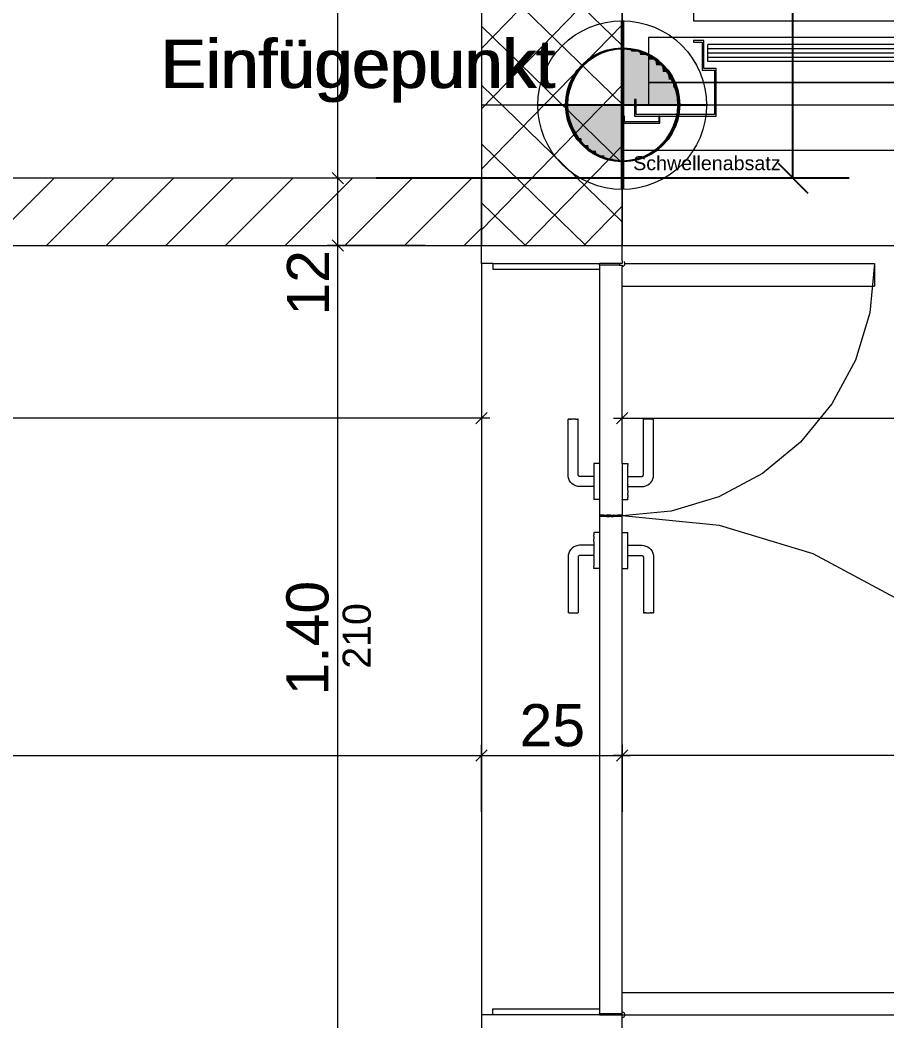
# Model space of a CAD drawing. Extents: x 0 to 1189, y 0 to 841.
# Drawn here: x 310.94 to 341.75, y 456.56 to 492.16 of the extents above; entities that cross this region are included whole.
import ezdxf
from ezdxf.lldxf.tags import DXFTag

# ---------------------------------------------------------------- set-up
doc = ezdxf.new("R2010")
doc.units = 0
doc.layers.get('0').update_dxf_attribs({"lineweight": 35})
for name, color, linetype, lineweight in [('00-Referenzpunkte_IMPORT Neu', 7, 'Continuous', 25), ('211.5 Stahlbeton Kontur', 7, 'Continuous', 25), ('211.5 Stahlbeton Schraffur', 7, 'Continuous', 25), ('211.6 Mauerwerk Kontur', 7, 'Continuous', 25), ('211.6 Mauerwerk Schraffur', 7, 'Continuous', 25), ('261.0 Aufzüge', 7, 'Continuous', 25), ('273.0 Innentüren', 7, 'Continuous', 25), ('Bemassung', 7, 'Continuous', 25)]:
    doc.layers.add(name, color=color, linetype=linetype, lineweight=lineweight)
for name, color, linetype, lineweight, true_color in [('L_Mass', 5, 'Continuous', 25, 0x0000ff), ('X_Einfuegepunkt', 1, 'Continuous', 25, 0xff0000), ('X_Einfuegepunkt-A0SO6TOF06', 1, 'Continuous', 25, 0xff0000)]:
    doc.layers.add(name, color=color, linetype=linetype, lineweight=lineweight, true_color=true_color)
doc.styles.get("Standard").update_dxf_attribs({"font": 'arial.ttf'})
tags = doc.linetypes.add('DASHED2', pattern=[9.525, 6.35, -3.175]).pattern_tags.tags
tags[6:7] = [DXFTag(74, 4), DXFTag(75, 0), DXFTag(340, '0'), DXFTag(46, 1.0), DXFTag(50, 0.0), DXFTag(44, 0.0), DXFTag(45, 0.0)]
tags[4:5] = [DXFTag(74, 4), DXFTag(75, 0), DXFTag(340, '0'), DXFTag(46, 1.0), DXFTag(50, 0.0), DXFTag(44, 0.0), DXFTag(45, 0.0)]

# ---------------------------------------------------------------- blocks, each defined once
blk = doc.blocks.new('Referenz-A0SO6TOG06', base_point=(4.401, 96.704))
at = {"layer": '00-Referenzpunkte_IMPORT Neu', "color": 0, "lineweight": 13}
for p, q in [((332.34, 494.135), (332.34, 484.135)), ((331.469, 492.006), (331.754, 492.078)), ((331.754, 492.078), (332.046, 492.121)), ((332.046, 492.121), (332.34, 492.135)), ((332.34, 492.135), (332.634, 492.121)), ((332.634, 492.121), (332.925, 492.078)), ((332.925, 492.078), (333.21, 492.006)), ((330.673, 491.63), (330.925, 491.781)), ((330.925, 491.781), (331.192, 491.907)), ((331.192, 491.907), (331.469, 492.006)), ((333.21, 492.006), (333.488, 491.907)), ((333.488, 491.907), (333.754, 491.781)), ((333.754, 491.781), (334.006, 491.63)), ((330.218, 491.257), (330.436, 491.454)), ((330.436, 491.454), (330.673, 491.63)), ((334.006, 491.63), (334.243, 491.454)), ((334.243, 491.454), (334.461, 491.257)), ((329.845, 490.802), (330.021, 491.038)), ((330.021, 491.038), (330.218, 491.257)), ((331.397, 490.899), (331.574, 490.983)), ((331.574, 490.983), (331.759, 491.049)), ((331.759, 491.049), (331.949, 491.097)), ((331.949, 491.097), (332.144, 491.126)), ((332.144, 491.126), (332.34, 491.135)), ((332.857, 491.067), (332.34, 491.135)), ((332.34, 491.135), (332.34, 489.135)), ((332.34, 491.135), (332.536, 491.126)), ((332.536, 491.126), (332.73, 491.097)), ((332.73, 491.097), (332.92, 491.049)), ((333.34, 490.867), (332.857, 491.067)), ((332.92, 491.049), (333.105, 490.983)), ((333.105, 490.983), (333.282, 490.899)), ((334.461, 491.257), (334.659, 491.038)), ((334.659, 491.038), (334.834, 490.802)), ((329.694, 490.549), (329.845, 490.802)), ((330.925, 490.549), (331.071, 490.681)), ((331.071, 490.681), (331.228, 490.798)), ((331.228, 490.798), (331.397, 490.899)), ((333.282, 490.899), (333.451, 490.798)), ((333.754, 490.549), (333.34, 490.867)), ((333.451, 490.798), (333.608, 490.681)), ((333.608, 490.681), (333.754, 490.549)), ((334.834, 490.802), (334.985, 490.549)), ((329.469, 490.006), (329.568, 490.283)), ((329.568, 490.283), (329.694, 490.549)), ((330.677, 490.246), (330.794, 490.404)), ((330.794, 490.404), (330.925, 490.549)), ((334.072, 490.135), (333.754, 490.549)), ((333.754, 490.549), (333.886, 490.404)), ((333.886, 490.404), (334.003, 490.246)), ((334.985, 490.549), (335.111, 490.283)), ((335.111, 490.283), (335.21, 490.006)), ((329.397, 489.721), (329.469, 490.006)), ((330.426, 489.716), (330.492, 489.901)), ((330.492, 489.901), (330.576, 490.078)), ((330.576, 490.078), (330.677, 490.246)), ((334.003, 490.246), (334.103, 490.078)), ((334.271, 489.653), (334.072, 490.135)), ((334.103, 490.078), (334.187, 489.901)), ((334.187, 489.901), (334.254, 489.716)), ((335.21, 490.006), (335.282, 489.721)), ((329.354, 489.429), (329.397, 489.721)), ((330.378, 489.525), (330.426, 489.716)), ((334.254, 489.716), (334.301, 489.525)), ((334.34, 489.135), (334.271, 489.653)), ((335.282, 489.721), (335.325, 489.429)), ((329.34, 489.135), (329.354, 489.429)), ((330.34, 489.135), (330.349, 489.331)), ((330.349, 489.331), (330.378, 489.525)), ((334.301, 489.525), (334.33, 489.331)), ((334.33, 489.331), (334.34, 489.135)), ((335.325, 489.429), (335.34, 489.135)), ((337.34, 489.135), (327.34, 489.135)), ((329.354, 488.841), (329.34, 489.135)), ((329.397, 488.55), (329.354, 488.841)), ((330.34, 489.135), (330.408, 488.618)), ((332.34, 489.135), (330.34, 489.135)), ((330.349, 488.939), (330.34, 489.135)), ((330.378, 488.745), (330.349, 488.939)), ((332.34, 487.135), (332.34, 489.135)), ((332.34, 489.135), (334.34, 489.135)), ((334.33, 488.939), (334.301, 488.745)), ((334.34, 489.135), (334.33, 488.939)), ((335.325, 488.841), (335.282, 488.55)), ((335.34, 489.135), (335.325, 488.841)), ((329.469, 488.264), (329.397, 488.55)), ((330.426, 488.555), (330.378, 488.745)), ((330.408, 488.618), (330.608, 488.135)), ((330.492, 488.37), (330.426, 488.555)), ((334.254, 488.555), (334.187, 488.37)), ((334.301, 488.745), (334.254, 488.555)), ((335.282, 488.55), (335.21, 488.264)), ((329.568, 487.987), (329.469, 488.264)), ((330.576, 488.192), (330.492, 488.37)), ((330.677, 488.024), (330.576, 488.192)), ((330.608, 488.135), (330.925, 487.721)), ((334.103, 488.192), (334.003, 488.024)), ((334.187, 488.37), (334.103, 488.192)), ((335.21, 488.264), (335.111, 487.987)), ((329.694, 487.721), (329.568, 487.987)), ((330.794, 487.866), (330.677, 488.024)), ((330.925, 487.721), (330.794, 487.866)), ((333.886, 487.866), (333.754, 487.721)), ((334.003, 488.024), (333.886, 487.866)), ((335.111, 487.987), (334.985, 487.721)), ((329.845, 487.469), (329.694, 487.721)), ((330.021, 487.232), (329.845, 487.469)), ((330.925, 487.721), (331.34, 487.403)), ((331.071, 487.589), (330.925, 487.721)), ((331.228, 487.472), (331.071, 487.589)), ((331.397, 487.371), (331.228, 487.472)), ((331.34, 487.403), (331.822, 487.203)), ((333.451, 487.472), (333.282, 487.371)), ((333.608, 487.589), (333.451, 487.472)), ((333.754, 487.721), (333.608, 487.589)), ((334.834, 487.469), (334.659, 487.232)), ((334.985, 487.721), (334.834, 487.469)), ((330.218, 487.014), (330.021, 487.232)), ((331.574, 487.288), (331.397, 487.371)), ((331.759, 487.221), (331.574, 487.288)), ((331.949, 487.174), (331.759, 487.221)), ((331.822, 487.203), (332.34, 487.135)), ((332.144, 487.145), (331.949, 487.174)), ((332.34, 487.135), (332.144, 487.145)), ((332.536, 487.145), (332.34, 487.135)), ((332.73, 487.174), (332.536, 487.145)), ((332.92, 487.221), (332.73, 487.174)), ((333.105, 487.288), (332.92, 487.221)), ((333.282, 487.371), (333.105, 487.288)), ((334.659, 487.232), (334.461, 487.014)), ((330.436, 486.816), (330.218, 487.014)), ((330.673, 486.641), (330.436, 486.816)), ((334.243, 486.816), (334.006, 486.641)), ((334.461, 487.014), (334.243, 486.816)), ((330.925, 486.489), (330.673, 486.641)), ((331.192, 486.364), (330.925, 486.489)), ((331.469, 486.264), (331.192, 486.364)), ((333.488, 486.364), (333.21, 486.264)), ((333.754, 486.489), (333.488, 486.364)), ((334.006, 486.641), (333.754, 486.489)), ((331.754, 486.193), (331.469, 486.264)), ((332.046, 486.15), (331.754, 486.193)), ((332.34, 486.135), (332.046, 486.15)), ((332.634, 486.15), (332.34, 486.135)), ((332.925, 486.193), (332.634, 486.15)), ((333.21, 486.264), (332.925, 486.193))]:
    blk.add_line(p, q, dxfattribs=at)
for points in [[(332.34, 489.135), (332.652, 489.135), (332.34, 491.135)], [(332.652, 491.111), (332.343, 491.111), (332.34, 491.135)], [(332.652, 489.135), (332.652, 491.111), (332.343, 491.111)], [(332.652, 489.135), (332.958, 489.135), (332.652, 491.111)], [(332.958, 491.037), (332.664, 491.037), (332.652, 491.111)], [(332.958, 489.135), (332.958, 491.037), (332.664, 491.037)], [(332.958, 489.135), (333.248, 489.135), (332.958, 491.037)], [(333.248, 490.917), (332.976, 490.917), (332.958, 491.037)], [(333.248, 489.135), (333.248, 490.917), (332.976, 490.917)], [(333.248, 489.135), (333.515, 489.135), (333.248, 490.917)], [(333.515, 490.753), (333.272, 490.753), (333.248, 490.917)], [(333.515, 489.135), (333.515, 490.753), (333.272, 490.753)], [(333.515, 489.135), (333.754, 489.135), (333.515, 490.753)], [(333.754, 490.549), (333.545, 490.549), (333.515, 490.753)], [(333.754, 489.135), (333.754, 490.549), (333.545, 490.549)], [(333.754, 489.135), (333.958, 489.135), (333.754, 490.549)], [(333.958, 490.311), (333.788, 490.311), (333.754, 490.549)], [(333.958, 489.135), (333.958, 490.311), (333.788, 490.311)], [(333.958, 489.135), (334.122, 489.135), (333.958, 490.311)], [(334.122, 490.043), (333.995, 490.043), (333.958, 490.311)], [(334.122, 489.135), (334.122, 490.043), (333.995, 490.043)], [(334.122, 489.135), (334.242, 489.135), (334.122, 490.043)], [(334.242, 489.753), (334.16, 489.753), (334.122, 490.043)], [(334.242, 489.135), (334.242, 489.753), (334.16, 489.753)], [(334.242, 489.135), (334.315, 489.135), (334.242, 489.753)], [(334.315, 489.448), (334.278, 489.448), (334.242, 489.753)], [(334.315, 489.135), (334.315, 489.448), (334.278, 489.448)], [(334.315, 489.135), (334.34, 489.135), (334.315, 489.448)], [(330.364, 488.822), (330.364, 489.135), (330.34, 489.135)], [(330.401, 488.822), (330.364, 488.822), (330.364, 489.135)], [(330.438, 488.517), (330.438, 489.135), (330.364, 489.135)], [(330.519, 488.517), (330.438, 488.517), (330.438, 489.135)], [(330.558, 488.227), (330.558, 489.135), (330.438, 489.135)], [(330.684, 488.227), (330.558, 488.227), (330.558, 489.135)], [(330.722, 487.96), (330.722, 489.135), (330.558, 489.135)], [(330.891, 487.96), (330.722, 487.96), (330.722, 489.135)], [(330.925, 487.721), (330.925, 489.135), (330.722, 489.135)], [(331.134, 487.721), (330.925, 487.721), (330.925, 489.135)], [(331.164, 487.517), (331.164, 489.135), (330.925, 489.135)], [(331.407, 487.517), (331.164, 487.517), (331.164, 489.135)], [(331.432, 487.353), (331.432, 489.135), (331.164, 489.135)], [(331.703, 487.353), (331.432, 487.353), (331.432, 489.135)], [(331.722, 487.233), (331.722, 489.135), (331.432, 489.135)], [(332.015, 487.233), (331.722, 487.233), (331.722, 489.135)], [(332.027, 487.16), (332.027, 489.135), (331.722, 489.135)], [(332.336, 487.16), (332.027, 487.16), (332.027, 489.135)], [(332.34, 487.135), (332.34, 489.135), (332.027, 489.135)], [(330.438, 488.517), (330.401, 488.822), (330.364, 488.822)], [(330.558, 488.227), (330.519, 488.517), (330.438, 488.517)], [(330.722, 487.96), (330.684, 488.227), (330.558, 488.227)], [(330.925, 487.721), (330.891, 487.96), (330.722, 487.96)], [(331.164, 487.517), (331.134, 487.721), (330.925, 487.721)], [(331.432, 487.353), (331.407, 487.517), (331.164, 487.517)], [(331.722, 487.233), (331.703, 487.353), (331.432, 487.353)], [(332.027, 487.16), (332.015, 487.233), (331.722, 487.233)], [(332.34, 487.135), (332.336, 487.16), (332.027, 487.16)]]:
    blk.add_solid(points, dxfattribs=at)
at = {"layer": '211.5 Stahlbeton Kontur', "color": 0, "lineweight": 18}
for p, q in [((332.339, 484.136), (332.339, 534.136)), ((327.339, 529.136), (327.337, 484.137)), ((327.337, 484.137), (332.339, 484.136))]:
    blk.add_line(p, q, dxfattribs=at)
at = {"layer": '211.5 Stahlbeton Schraffur', "color": 0, "lineweight": 13}
for p, q in [((327.337, 491.152), (332.339, 496.292)), ((332.339, 491.256), (327.338, 496.122)), ((327.337, 489.001), (332.339, 494.141)), ((332.339, 489.163), (327.338, 494.029)), ((327.337, 486.85), (332.339, 491.99)), ((332.339, 487.07), (327.337, 491.937)), ((332.339, 484.978), (327.337, 489.844)), ((327.337, 484.699), (332.339, 489.839)), ((331.052, 484.136), (327.337, 487.751)), ((328.883, 484.136), (332.339, 487.688)), ((328.901, 484.136), (327.337, 485.658)), ((330.976, 484.136), (332.339, 485.537))]:
    blk.add_line(p, q, dxfattribs=at)
at = {"layer": '211.6 Mauerwerk Kontur', "color": 0, "lineweight": 18}
for p, q in [((327.337, 486.537), (259.137, 486.539)), ((327.337, 484.137), (327.337, 486.537)), ((256.737, 484.139), (327.337, 484.137))]:
    blk.add_line(p, q, dxfattribs=at)
at = {"layer": '211.6 Mauerwerk Schraffur', "color": 0, "lineweight": 13}
for p, q in [((309.75, 484.137), (312.15, 486.537)), ((311.871, 484.137), (314.271, 486.537)), ((313.992, 484.137), (316.392, 486.537)), ((316.114, 484.137), (318.514, 486.537)), ((318.235, 484.137), (320.635, 486.537)), ((320.356, 484.137), (322.756, 486.537)), ((322.477, 484.137), (324.877, 486.537)), ((324.599, 484.137), (326.999, 486.537)), ((326.72, 484.137), (327.337, 484.754))]:
    blk.add_line(p, q, dxfattribs=at)
at = {"layer": '261.0 Aufzüge', "color": 0, "lineweight": 13}
for p, q in [((332.34, 490.125), (332.34, 529.125)), ((332.34, 506.625), (332.34, 490.125)), ((334.88, 493.935), (334.88, 492.135)), ((334.88, 492.135), (363.18, 492.135)), ((362.679, 491.535), (333.279, 491.535)), ((333.279, 491.535), (333.279, 489.935)), ((335.239, 491.435), (334.879, 491.435)), ((334.88, 491.435), (334.88, 491.375)), ((334.88, 491.375), (335.18, 491.375)), ((335.18, 491.375), (335.18, 490.375)), ((335.239, 490.435), (335.239, 491.435)), ((335.38, 491.295), (335.38, 490.695)), ((335.38, 491.145), (345.13, 491.145)), ((335.38, 490.995), (345.13, 490.995)), ((345.129, 491.295), (335.381, 491.295)), ((335.38, 490.845), (345.13, 490.845)), ((335.38, 490.695), (345.128, 490.695)), ((335.18, 490.375), (335.62, 490.375)), ((335.679, 490.435), (335.239, 490.435)), ((335.62, 490.375), (335.62, 488.795)), ((335.679, 488.735), (335.679, 490.435)), ((333.279, 489.935), (335.619, 489.935)), ((333.279, 489.935), (333.279, 489.135)), ((335.62, 489.935), (333.28, 489.935)), ((335.679, 489.935), (362.679, 489.935)), ((353.68, 489.935), (335.68, 489.935)), ((332.84, 489.335), (332.78, 489.335)), ((332.78, 489.335), (332.78, 488.735)), ((332.84, 488.795), (332.84, 489.335)), ((332.33, 489.135), (332.331, 489.135)), ((332.34, 489.135), (332.78, 489.135)), ((332.38, 489.135), (332.34, 489.135)), ((332.34, 489.125), (332.341, 489.125)), ((332.38, 489.135), (332.38, 488.735)), ((332.78, 489.135), (332.38, 489.135)), ((332.84, 489.135), (333.28, 489.135)), ((335.62, 489.135), (332.84, 489.135)), ((353.68, 489.135), (335.68, 489.135)), ((332.42, 488.735), (332.38, 488.735)), ((332.38, 488.735), (332.38, 488.495)), ((332.38, 488.495), (333.68, 488.495)), ((332.42, 488.535), (332.42, 488.735)), ((333.64, 488.535), (332.42, 488.535)), ((332.78, 488.735), (335.68, 488.735)), ((335.62, 488.795), (332.84, 488.795)), ((333.679, 488.735), (333.639, 488.735)), ((333.64, 488.735), (333.64, 488.535)), ((333.679, 488.495), (333.679, 488.735)), ((335.679, 488.725), (335.68, 488.725)), ((332.34, 487.536), (356.94, 487.534))]:
    blk.add_line(p, q, dxfattribs=at)
at = {"layer": '261.0 Aufzüge', "color": 0, "linetype": 'DASHED2', "lineweight": 13, "ltscale": 0.13}
blk.add_line((332.34, 484.136), (356.94, 484.134), dxfattribs=at)
at = {"layer": '273.0 Innentüren', "color": 0, "lineweight": 13}
for p, q in [((327.338, 483.497), (327.337, 484.137)), ((332.338, 483.596), (332.338, 484.136)), ((327.738, 483.497), (327.338, 483.497)), ((327.738, 483.497), (327.738, 483.297)), ((327.738, 483.497), (331.538, 483.496)), ((331.538, 483.446), (331.538, 483.496)), ((332.238, 483.496), (331.538, 483.496)), ((332.338, 483.496), (332.238, 483.496)), ((332.238, 483.496), (332.241, 483.471)), ((332.338, 483.596), (332.338, 483.496)), ((332.424, 483.546), (332.409, 483.567)), ((332.434, 483.522), (332.424, 483.546)), ((332.438, 483.496), (332.434, 483.522)), ((332.434, 483.471), (332.438, 483.496)), ((332.438, 483.496), (341.313, 483.496)), ((341.313, 483.496), (341.14, 481.745)), ((341.313, 483.496), (341.313, 482.696)), ((327.738, 483.297), (331.538, 483.296)), ((331.538, 483.446), (331.538, 483.296)), ((332.251, 483.446), (331.538, 483.446)), ((331.538, 483.296), (331.538, 476.386)), ((332.241, 483.471), (332.251, 483.446)), ((332.251, 483.446), (332.338, 483.446)), ((332.338, 483.446), (332.338, 483.396)), ((332.338, 483.396), (332.364, 483.4)), ((332.338, 482.696), (332.338, 483.396)), ((332.364, 483.4), (332.388, 483.41)), ((332.388, 483.41), (332.409, 483.426)), ((332.409, 483.426), (332.424, 483.446)), ((332.424, 483.446), (332.434, 483.471)), ((332.338, 476.386), (332.338, 482.696)), ((332.338, 482.696), (341.313, 482.696)), ((341.14, 481.745), (340.63, 480.062)), ((340.63, 480.062), (339.8, 478.51)), ((339.8, 478.51), (338.684, 477.15)), ((330.418, 475.979), (330.418, 477.966)), ((330.46, 477.966), (330.418, 477.966)), ((330.46, 477.966), (330.482, 477.966)), ((330.508, 477.966), (330.482, 477.966)), ((330.508, 477.966), (330.536, 477.966)), ((330.566, 477.966), (330.536, 477.966)), ((330.598, 477.966), (330.566, 477.966)), ((330.629, 477.966), (330.598, 477.966)), ((330.659, 477.966), (330.629, 477.966)), ((330.688, 477.966), (330.659, 477.966)), ((330.688, 477.966), (330.736, 477.966)), ((330.754, 477.966), (330.736, 477.966)), ((330.767, 477.966), (330.754, 477.966)), ((330.778, 477.966), (330.767, 477.966)), ((330.778, 475.994), (330.778, 477.966)), ((333.098, 475.994), (333.098, 477.966)), ((333.098, 477.966), (333.108, 477.966)), ((333.122, 477.966), (333.108, 477.966)), ((333.14, 477.966), (333.122, 477.966)), ((333.188, 477.966), (333.14, 477.966)), ((333.216, 477.966), (333.188, 477.966)), ((333.246, 477.966), (333.216, 477.966)), ((333.278, 477.966), (333.246, 477.966)), ((333.309, 477.966), (333.278, 477.966)), ((333.339, 477.966), (333.309, 477.966)), ((333.368, 477.966), (333.339, 477.966)), ((333.393, 477.966), (333.368, 477.966)), ((333.416, 477.966), (333.393, 477.966)), ((333.416, 477.966), (333.458, 477.966)), ((333.458, 475.979), (333.458, 477.966)), ((338.684, 477.15), (337.324, 476.034)), ((331.538, 476.386), (331.338, 476.386)), ((331.338, 476.386), (331.338, 476.377)), ((331.338, 476.377), (331.338, 476.348)), ((331.538, 476.386), (331.538, 476.377)), ((331.538, 476.377), (331.538, 476.348)), ((332.338, 476.386), (332.538, 476.386)), ((332.338, 476.386), (332.338, 476.377)), ((332.338, 476.377), (332.338, 476.348)), ((332.538, 476.386), (332.538, 476.377)), ((332.538, 476.348), (332.538, 476.377)), ((331.338, 476.348), (331.338, 476.301)), ((331.338, 476.301), (331.338, 476.237)), ((331.338, 476.237), (331.338, 476.158)), ((331.338, 476.158), (331.338, 476.066)), ((331.338, 476.066), (331.338, 475.965)), ((331.538, 476.348), (331.538, 476.301)), ((331.538, 476.301), (331.538, 476.237)), ((331.538, 476.237), (331.538, 476.158)), ((331.538, 476.158), (331.538, 476.066)), ((331.538, 476.066), (331.538, 475.965)), ((332.338, 476.348), (332.338, 476.301)), ((332.338, 476.301), (332.338, 476.237)), ((332.338, 476.237), (332.338, 476.158)), ((332.338, 476.158), (332.338, 476.066)), ((332.338, 476.066), (332.338, 475.965)), ((332.538, 476.348), (332.538, 476.301)), ((332.538, 476.237), (332.538, 476.301)), ((332.538, 476.158), (332.538, 476.237)), ((332.538, 476.066), (332.538, 476.158)), ((332.538, 475.965), (332.538, 476.066)), ((337.324, 476.034), (335.772, 475.204)), ((330.423, 475.913), (330.418, 475.979)), ((330.442, 475.843), (330.423, 475.913)), ((330.473, 475.776), (330.442, 475.843)), ((330.515, 475.716), (330.473, 475.776)), ((330.567, 475.664), (330.515, 475.716)), ((330.627, 475.622), (330.567, 475.664)), ((330.779, 475.976), (330.778, 475.994)), ((330.782, 475.966), (330.779, 475.976)), ((330.786, 475.957), (330.782, 475.966)), ((330.792, 475.948), (330.786, 475.957)), ((330.799, 475.941), (330.792, 475.948)), ((330.808, 475.935), (330.799, 475.941)), ((330.817, 475.931), (330.808, 475.935)), ((330.827, 475.928), (330.817, 475.931)), ((330.845, 475.926), (330.827, 475.928)), ((331.338, 475.926), (330.845, 475.926)), ((331.338, 475.965), (331.338, 475.926)), ((331.338, 475.926), (331.338, 475.924)), ((331.338, 475.924), (331.338, 475.916)), ((331.338, 475.916), (331.338, 475.884)), ((331.338, 475.884), (331.338, 475.862)), ((331.338, 475.862), (331.338, 475.858)), ((331.338, 475.858), (331.338, 475.836)), ((331.338, 475.836), (331.338, 475.808)), ((331.338, 475.808), (331.338, 475.778)), ((331.338, 475.778), (331.338, 475.746)), ((331.338, 475.746), (331.338, 475.715)), ((331.338, 475.715), (331.338, 475.685)), ((331.338, 475.685), (331.338, 475.656)), ((331.338, 475.656), (331.338, 475.635)), ((331.538, 475.965), (331.538, 475.858)), ((331.538, 475.858), (331.538, 475.746)), ((331.538, 475.746), (331.538, 475.635)), ((332.338, 475.965), (332.338, 475.858)), ((332.338, 475.858), (332.338, 475.746)), ((332.338, 475.746), (332.338, 475.635)), ((332.538, 475.926), (332.538, 475.965)), ((332.538, 475.926), (333.03, 475.926)), ((332.538, 475.924), (332.538, 475.926)), ((332.538, 475.916), (332.538, 475.924)), ((332.538, 475.916), (332.538, 475.884)), ((332.538, 475.862), (332.538, 475.884)), ((332.538, 475.858), (332.538, 475.862)), ((332.538, 475.836), (332.538, 475.858)), ((332.538, 475.808), (332.538, 475.836)), ((332.538, 475.778), (332.538, 475.808)), ((332.538, 475.746), (332.538, 475.778)), ((332.538, 475.715), (332.538, 475.746)), ((332.538, 475.685), (332.538, 475.715)), ((332.538, 475.656), (332.538, 475.685)), ((332.538, 475.656), (332.538, 475.635)), ((333.03, 475.926), (333.048, 475.928)), ((333.048, 475.928), (333.058, 475.931)), ((333.058, 475.931), (333.067, 475.935)), ((333.067, 475.935), (333.076, 475.941)), ((333.076, 475.941), (333.083, 475.948)), ((333.083, 475.948), (333.089, 475.957)), ((333.089, 475.957), (333.093, 475.966)), ((333.093, 475.966), (333.096, 475.976)), ((333.096, 475.976), (333.098, 475.994)), ((333.248, 475.622), (333.308, 475.664)), ((333.308, 475.664), (333.36, 475.716)), ((333.36, 475.716), (333.402, 475.776)), ((333.402, 475.776), (333.433, 475.842)), ((333.433, 475.842), (333.452, 475.913)), ((333.452, 475.913), (333.458, 475.979)), ((330.694, 475.591), (330.627, 475.622)), ((330.765, 475.572), (330.694, 475.591)), ((330.83, 475.566), (330.765, 475.572)), ((331.338, 475.566), (330.83, 475.566)), ((331.338, 475.635), (331.338, 475.631)), ((331.338, 475.631), (331.338, 475.609)), ((331.338, 475.609), (331.338, 475.591)), ((331.338, 475.591), (331.338, 475.566)), ((331.338, 475.566), (331.338, 475.528)), ((331.338, 475.528), (331.338, 475.426)), ((331.338, 475.426), (331.338, 475.335)), ((331.338, 475.335), (331.338, 475.256)), ((331.538, 475.635), (331.538, 475.528)), ((331.538, 475.528), (331.538, 475.426)), ((331.538, 475.426), (331.538, 475.335)), ((331.538, 475.335), (331.538, 475.256)), ((332.338, 475.635), (332.338, 475.528)), ((332.338, 475.528), (332.338, 475.426)), ((332.338, 475.426), (332.338, 475.335)), ((332.338, 475.335), (332.338, 475.256)), ((332.538, 475.631), (332.538, 475.635)), ((332.538, 475.609), (332.538, 475.631)), ((332.538, 475.591), (332.538, 475.609)), ((332.538, 475.566), (332.538, 475.591)), ((332.538, 475.566), (333.045, 475.566)), ((332.538, 475.566), (332.538, 475.528)), ((332.538, 475.426), (332.538, 475.528)), ((332.538, 475.426), (332.538, 475.335)), ((332.538, 475.256), (332.538, 475.335)), ((333.045, 475.566), (333.111, 475.572)), ((333.111, 475.572), (333.181, 475.591)), ((333.181, 475.591), (333.248, 475.622)), ((331.338, 475.256), (331.338, 475.192)), ((331.338, 475.192), (331.338, 475.145)), ((331.338, 475.145), (331.338, 475.116)), ((331.338, 475.116), (331.338, 475.106)), ((331.538, 475.106), (331.338, 475.106)), ((331.538, 475.256), (331.538, 475.192)), ((331.538, 475.192), (331.538, 475.145)), ((331.538, 475.145), (331.538, 475.116)), ((331.538, 475.116), (331.538, 475.106)), ((331.538, 475.106), (331.538, 474.546)), ((332.338, 475.256), (332.338, 475.192)), ((332.338, 475.192), (332.338, 475.145)), ((332.338, 475.145), (332.338, 475.116)), ((332.338, 475.106), (332.338, 475.116)), ((332.338, 475.106), (332.538, 475.106)), ((332.338, 475.106), (332.338, 474.546)), ((332.538, 475.256), (332.538, 475.192)), ((332.538, 475.145), (332.538, 475.192)), ((332.538, 475.116), (332.538, 475.145)), ((332.538, 475.116), (332.538, 475.106)), ((335.772, 475.204), (334.088, 474.694)), ((334.088, 474.694), (332.338, 474.521)), ((331.684, 474.546), (331.538, 474.546)), ((331.538, 474.546), (331.538, 474.496)), ((331.684, 474.496), (331.538, 474.496)), ((331.538, 474.496), (331.537, 473.936)), ((331.684, 474.546), (331.771, 474.546)), ((331.684, 474.546), (331.684, 474.536)), ((331.684, 474.526), (331.684, 474.536)), ((331.684, 474.536), (331.771, 474.536)), ((331.684, 474.496), (331.684, 474.526)), ((331.684, 474.526), (331.771, 474.526)), ((331.771, 474.496), (331.684, 474.496)), ((331.771, 474.546), (331.779, 474.546)), ((331.771, 474.546), (331.771, 474.536)), ((331.779, 474.536), (331.771, 474.536)), ((331.771, 474.526), (331.771, 474.536)), ((331.771, 474.496), (331.771, 474.526)), ((331.779, 474.526), (331.771, 474.526)), ((331.779, 474.496), (331.771, 474.496)), ((331.779, 474.536), (331.779, 474.546)), ((331.886, 474.546), (331.779, 474.546)), ((331.779, 474.526), (331.779, 474.536)), ((331.888, 474.536), (331.779, 474.536)), ((331.779, 474.496), (331.779, 474.526)), ((331.888, 474.526), (331.779, 474.526)), ((331.779, 474.496), (331.888, 474.496)), ((331.886, 474.546), (331.888, 474.546)), ((331.938, 474.546), (331.888, 474.546)), ((331.888, 474.536), (331.938, 474.536)), ((331.888, 474.526), (331.938, 474.526)), ((331.938, 474.496), (331.888, 474.496)), ((331.938, 474.546), (331.987, 474.546)), ((331.938, 474.536), (332.033, 474.536)), ((331.938, 474.526), (332.033, 474.526)), ((331.938, 474.496), (332.033, 474.496)), ((331.987, 474.546), (331.989, 474.546)), ((331.989, 474.546), (332.033, 474.546)), ((332.033, 474.546), (332.033, 474.536)), ((332.041, 474.546), (332.033, 474.546)), ((332.033, 474.536), (332.033, 474.526)), ((332.041, 474.536), (332.033, 474.536)), ((332.033, 474.526), (332.033, 474.496)), ((332.041, 474.526), (332.033, 474.526)), ((332.041, 474.496), (332.033, 474.496)), ((332.041, 474.546), (332.041, 474.536)), ((332.041, 474.546), (332.192, 474.546)), ((332.041, 474.526), (332.041, 474.536)), ((332.041, 474.536), (332.192, 474.536)), ((332.041, 474.496), (332.041, 474.526)), ((332.041, 474.526), (332.192, 474.526)), ((332.192, 474.496), (332.041, 474.496)), ((332.192, 474.546), (332.192, 474.536)), ((332.338, 474.546), (332.192, 474.546)), ((332.192, 474.526), (332.192, 474.536)), ((332.192, 474.496), (332.192, 474.526)), ((332.338, 474.496), (332.192, 474.496)), ((332.338, 474.496), (332.338, 474.546)), ((335.799, 474.18), (332.338, 474.521)), ((332.337, 473.936), (332.338, 474.496)), ((331.337, 473.927), (331.337, 473.936)), ((331.537, 473.936), (331.337, 473.936)), ((331.337, 473.927), (331.337, 473.898)), ((331.337, 473.898), (331.337, 473.851)), ((331.537, 473.936), (331.537, 473.927)), ((331.537, 473.927), (331.537, 473.898)), ((331.537, 473.898), (331.537, 473.851)), ((332.337, 473.927), (332.337, 473.936)), ((332.337, 473.936), (332.537, 473.936)), ((332.337, 473.898), (332.337, 473.927)), ((332.337, 473.851), (332.337, 473.898)), ((332.537, 473.927), (332.537, 473.936)), ((332.537, 473.898), (332.537, 473.927)), ((332.537, 473.851), (332.537, 473.898)), ((339.128, 473.17), (335.799, 474.18)), ((331.337, 473.787), (331.337, 473.851)), ((331.337, 473.787), (331.337, 473.708)), ((331.337, 473.616), (331.337, 473.708)), ((331.337, 473.616), (331.337, 473.515)), ((331.337, 473.515), (331.337, 473.476)), ((331.537, 473.851), (331.537, 473.787)), ((331.537, 473.787), (331.537, 473.708)), ((331.537, 473.708), (331.537, 473.616)), ((331.537, 473.616), (331.537, 473.515)), ((331.537, 473.515), (331.537, 473.408)), ((332.337, 473.787), (332.337, 473.851)), ((332.337, 473.708), (332.337, 473.787)), ((332.337, 473.616), (332.337, 473.708)), ((332.337, 473.515), (332.337, 473.616)), ((332.337, 473.408), (332.337, 473.515)), ((332.537, 473.787), (332.537, 473.851)), ((332.537, 473.708), (332.537, 473.787)), ((332.537, 473.616), (332.537, 473.708)), ((332.537, 473.515), (332.537, 473.616)), ((332.537, 473.476), (332.537, 473.515)), ((330.442, 473.2), (330.423, 473.13)), ((330.473, 473.267), (330.442, 473.2)), ((330.515, 473.327), (330.473, 473.267)), ((330.567, 473.379), (330.515, 473.327)), ((330.627, 473.421), (330.567, 473.379)), ((330.694, 473.452), (330.627, 473.421)), ((330.764, 473.471), (330.694, 473.452)), ((330.83, 473.476), (330.764, 473.471)), ((331.337, 473.476), (330.83, 473.476)), ((331.337, 473.476), (331.337, 473.452)), ((331.337, 473.452), (331.337, 473.434)), ((331.337, 473.434), (331.337, 473.412)), ((331.337, 473.408), (331.337, 473.412)), ((331.337, 473.408), (331.337, 473.386)), ((331.337, 473.386), (331.337, 473.358)), ((331.337, 473.358), (331.337, 473.328)), ((331.337, 473.328), (331.337, 473.296)), ((331.337, 473.296), (331.337, 473.265)), ((331.337, 473.265), (331.337, 473.235)), ((331.337, 473.235), (331.337, 473.206)), ((331.337, 473.206), (331.337, 473.185)), ((331.337, 473.185), (331.337, 473.181)), ((331.337, 473.181), (331.337, 473.159)), ((331.537, 473.408), (331.537, 473.296)), ((331.537, 473.296), (331.537, 473.185)), ((331.537, 473.185), (331.537, 473.078)), ((332.337, 473.296), (332.337, 473.408)), ((332.337, 473.185), (332.337, 473.296)), ((332.337, 473.078), (332.337, 473.185)), ((332.537, 473.476), (333.045, 473.476)), ((332.537, 473.452), (332.537, 473.476)), ((332.537, 473.434), (332.537, 473.452)), ((332.537, 473.412), (332.537, 473.434)), ((332.537, 473.408), (332.537, 473.412)), ((332.537, 473.386), (332.537, 473.408)), ((332.537, 473.358), (332.537, 473.386)), ((332.537, 473.328), (332.537, 473.358)), ((332.537, 473.296), (332.537, 473.328)), ((332.537, 473.265), (332.537, 473.296)), ((332.537, 473.235), (332.537, 473.265)), ((332.537, 473.206), (332.537, 473.235)), ((332.537, 473.185), (332.537, 473.206)), ((332.537, 473.181), (332.537, 473.185)), ((332.537, 473.159), (332.537, 473.181)), ((333.045, 473.476), (333.111, 473.471)), ((333.111, 473.471), (333.181, 473.452)), ((333.181, 473.452), (333.248, 473.421)), ((333.248, 473.421), (333.308, 473.379)), ((333.308, 473.379), (333.36, 473.327)), ((333.36, 473.327), (333.402, 473.267)), ((333.402, 473.267), (333.433, 473.2)), ((333.433, 473.2), (333.452, 473.129)), ((342.196, 471.531), (339.128, 473.17)), ((330.423, 473.13), (330.417, 473.064)), ((330.417, 473.064), (330.417, 471.076)), ((330.779, 473.067), (330.777, 473.049)), ((330.777, 473.049), (330.777, 471.076)), ((330.782, 473.077), (330.779, 473.067)), ((330.786, 473.086), (330.782, 473.077)), ((330.792, 473.095), (330.786, 473.086)), ((330.799, 473.102), (330.792, 473.095)), ((330.808, 473.108), (330.799, 473.102)), ((330.817, 473.112), (330.808, 473.108)), ((330.827, 473.115), (330.817, 473.112)), ((330.845, 473.116), (330.827, 473.115)), ((331.337, 473.116), (330.845, 473.116)), ((331.337, 473.127), (331.337, 473.159)), ((331.337, 473.127), (331.337, 473.119)), ((331.337, 473.119), (331.337, 473.116)), ((331.337, 473.116), (331.337, 473.078)), ((331.337, 473.078), (331.337, 472.976)), ((331.337, 472.976), (331.337, 472.885)), ((331.337, 472.885), (331.337, 472.806)), ((331.337, 472.806), (331.337, 472.742)), ((331.537, 473.078), (331.537, 472.976)), ((331.537, 472.976), (331.537, 472.885)), ((331.537, 472.885), (331.537, 472.806)), ((331.537, 472.806), (331.537, 472.742)), ((332.337, 472.976), (332.337, 473.078)), ((332.337, 472.885), (332.337, 472.976)), ((332.337, 472.806), (332.337, 472.885)), ((332.337, 472.742), (332.337, 472.806)), ((332.537, 473.127), (332.537, 473.159)), ((332.537, 473.119), (332.537, 473.127)), ((332.537, 473.116), (332.537, 473.119)), ((332.537, 473.116), (333.03, 473.116)), ((332.537, 473.078), (332.537, 473.116)), ((332.537, 472.976), (332.537, 473.078)), ((332.537, 472.885), (332.537, 472.976)), ((332.537, 472.806), (332.537, 472.885)), ((332.537, 472.742), (332.537, 472.806)), ((333.03, 473.116), (333.048, 473.115)), ((333.048, 473.115), (333.058, 473.112)), ((333.058, 473.112), (333.067, 473.108)), ((333.067, 473.108), (333.076, 473.102)), ((333.076, 473.102), (333.083, 473.095)), ((333.083, 473.095), (333.089, 473.086)), ((333.089, 473.086), (333.093, 473.077)), ((333.093, 473.077), (333.096, 473.067)), ((333.096, 473.067), (333.097, 473.049)), ((333.097, 473.049), (333.097, 471.076)), ((333.452, 473.129), (333.457, 473.064)), ((333.457, 473.064), (333.457, 471.076)), ((331.337, 472.695), (331.337, 472.742)), ((331.337, 472.695), (331.337, 472.666)), ((331.337, 472.656), (331.337, 472.666)), ((331.537, 472.656), (331.337, 472.656)), ((331.537, 472.742), (331.537, 472.695)), ((331.537, 472.695), (331.537, 472.666)), ((331.537, 472.666), (331.537, 472.656)), ((331.537, 472.656), (331.537, 456.976)), ((332.337, 472.695), (332.337, 472.742)), ((332.337, 472.666), (332.337, 472.695)), ((332.337, 472.656), (332.337, 472.666)), ((332.337, 472.656), (332.537, 472.656)), ((332.337, 457.576), (332.337, 472.656)), ((332.537, 472.695), (332.537, 472.742)), ((332.537, 472.666), (332.537, 472.695)), ((332.537, 472.656), (332.537, 472.666)), ((330.46, 471.076), (330.417, 471.076)), ((330.46, 471.076), (330.482, 471.076)), ((330.482, 471.076), (330.507, 471.076)), ((330.507, 471.076), (330.536, 471.076)), ((330.536, 471.076), (330.566, 471.076)), ((330.566, 471.076), (330.597, 471.076)), ((330.597, 471.076), (330.629, 471.076)), ((330.629, 471.076), (330.659, 471.076)), ((330.659, 471.076), (330.687, 471.076)), ((330.687, 471.076), (330.735, 471.076)), ((330.735, 471.076), (330.753, 471.076)), ((330.753, 471.076), (330.767, 471.076)), ((330.777, 471.076), (330.767, 471.076)), ((333.097, 471.076), (333.108, 471.076)), ((333.108, 471.076), (333.122, 471.076)), ((333.122, 471.076), (333.14, 471.076)), ((333.187, 471.076), (333.14, 471.076)), ((333.187, 471.076), (333.216, 471.076)), ((333.216, 471.076), (333.246, 471.076)), ((333.246, 471.076), (333.277, 471.076)), ((333.277, 471.076), (333.309, 471.076)), ((333.309, 471.076), (333.339, 471.076)), ((333.367, 471.076), (333.339, 471.076)), ((333.367, 471.076), (333.393, 471.076)), ((333.415, 471.076), (333.393, 471.076)), ((333.415, 471.076), (333.457, 471.076)), ((332.337, 457.576), (350.082, 457.576)), ((332.337, 456.876), (332.337, 457.576)), ((327.737, 456.977), (327.737, 456.777)), ((331.537, 456.976), (327.737, 456.977)), ((331.537, 456.976), (331.537, 456.826)), ((331.537, 456.776), (331.537, 456.826)), ((331.537, 456.826), (332.137, 456.826)), ((332.137, 456.826), (332.25, 456.826)), ((332.24, 456.802), (332.237, 456.776)), ((332.25, 456.826), (332.24, 456.802)), ((332.25, 456.826), (332.337, 456.826)), ((332.363, 456.873), (332.337, 456.876)), ((332.337, 456.826), (332.337, 456.876)), ((332.337, 456.776), (332.337, 456.826)), ((332.387, 456.863), (332.363, 456.873)), ((332.408, 456.847), (332.387, 456.863)), ((332.424, 456.826), (332.408, 456.847)), ((332.434, 456.802), (332.424, 456.826)), ((332.437, 456.776), (332.434, 456.802)), ((327.737, 456.777), (327.337, 456.777)), ((327.337, 456.777), (327.337, 456.137)), ((331.537, 456.776), (327.737, 456.777)), ((331.537, 456.776), (332.237, 456.776)), ((332.237, 456.776), (332.337, 456.776)), ((332.337, 456.776), (332.437, 456.776)), ((332.337, 456.676), (332.337, 456.776)), ((332.337, 456.676), (332.363, 456.68)), ((332.337, 456.136), (332.337, 456.676)), ((332.363, 456.68), (332.387, 456.69)), ((332.387, 456.69), (332.408, 456.706)), ((332.408, 456.706), (332.424, 456.726)), ((332.424, 456.726), (332.434, 456.751)), ((332.434, 456.751), (332.437, 456.776)), ((332.437, 456.776), (350.082, 456.776))]:
    blk.add_line(p, q, dxfattribs=at)
at = {"layer": '273.0 Innentüren', "color": 0, "linetype": 'DASHED2', "lineweight": 13, "ltscale": 0.13}
blk.add_line((327.338, 483.497), (327.337, 456.777), dxfattribs=at)
at = {"layer": 'Bemassung', "color": 0, "lineweight": 13}
for p, q in [((322.23, 486.537), (322.23, 529.136)), ((322.03, 486.737), (322.43, 486.337)), ((322.43, 486.337), (322.03, 486.737)), ((322.23, 486.537), (322.23, 486.837)), ((325.337, 486.537), (321.855, 486.537)), ((325.337, 486.537), (321.855, 486.537)), ((322.23, 486.237), (322.23, 486.537)), ((322.23, 484.137), (322.23, 486.537)), ((322.43, 483.937), (322.03, 484.337)), ((322.03, 484.337), (322.43, 483.937)), ((322.23, 484.137), (322.23, 484.437)), ((325.337, 484.137), (321.855, 484.137)), ((325.337, 484.137), (321.855, 484.137)), ((322.23, 456.137), (322.23, 484.137)), ((322.23, 483.837), (322.23, 484.137)), ((327.337, 482.137), (327.337, 477.626)), ((332.337, 477.626), (332.337, 482.136)), ((327.137, 477.801), (327.537, 478.201)), ((332.537, 478.201), (332.137, 477.801)), ((327.337, 478.001), (256.737, 478.001)), ((327.637, 478.001), (327.337, 478.001)), ((332.037, 478.001), (332.337, 478.001)), ((332.337, 478.001), (356.939, 478.001)), ((327.137, 465.801), (327.537, 466.201)), ((327.537, 466.201), (327.137, 465.801)), ((327.337, 464.001), (327.337, 466.376)), ((327.337, 465.626), (327.337, 466.376)), ((332.537, 466.201), (332.137, 465.801)), ((332.137, 465.801), (332.537, 466.201)), ((332.337, 466.376), (332.337, 464.001)), ((332.337, 465.626), (332.337, 466.376)), ((170.736, 466.001), (327.337, 466.001)), ((327.037, 466.001), (327.337, 466.001)), ((327.337, 466.001), (327.637, 466.001)), ((327.337, 466.001), (332.337, 466.001)), ((332.337, 466.001), (332.037, 466.001)), ((395.336, 466.001), (332.337, 466.001)), ((332.337, 466.001), (332.637, 466.001))]:
    blk.add_line(p, q, dxfattribs=at)
at = {"layer": 'X_Einfuegepunkt-A0SO6TOF06', "color": 0, "linetype": 'Continuous', "lineweight": -2, "ltscale": 0.25}
for p, q in [((332.331, 486.145), (332.331, 492.145)), ((331.565, 490.993), (331.331, 490.877)), ((331.813, 491.077), (331.565, 490.993)), ((332.07, 491.128), (331.813, 491.077)), ((332.331, 491.145), (332.07, 491.128)), ((332.592, 491.128), (332.331, 491.145)), ((332.848, 491.077), (332.592, 491.128)), ((333.096, 490.993), (332.848, 491.077)), ((333.331, 490.877), (333.096, 490.993)), ((331.113, 490.732), (330.916, 490.559)), ((331.331, 490.877), (331.113, 490.732)), ((333.548, 490.732), (333.331, 490.877)), ((333.745, 490.559), (333.548, 490.732)), ((330.744, 490.363), (330.599, 490.145)), ((330.916, 490.559), (330.744, 490.363)), ((333.917, 490.363), (333.745, 490.559)), ((334.063, 490.145), (333.917, 490.363)), ((330.483, 489.911), (330.399, 489.663)), ((330.599, 490.145), (330.483, 489.911)), ((334.178, 489.911), (334.063, 490.145)), ((334.262, 489.663), (334.178, 489.911)), ((330.399, 489.663), (330.348, 489.406)), ((334.314, 489.406), (334.262, 489.663)), ((330.348, 489.406), (330.331, 489.145)), ((334.331, 489.145), (334.314, 489.406)), ((329.331, 489.145), (335.331, 489.145)), ((330.331, 489.145), (330.348, 488.884)), ((330.348, 488.884), (330.399, 488.628)), ((334.262, 488.628), (334.314, 488.884)), ((334.314, 488.884), (334.331, 489.145)), ((330.399, 488.628), (330.483, 488.38)), ((334.178, 488.38), (334.262, 488.628)), ((330.483, 488.38), (330.599, 488.145)), ((330.599, 488.145), (330.744, 487.928)), ((333.917, 487.928), (334.063, 488.145)), ((334.063, 488.145), (334.178, 488.38)), ((330.744, 487.928), (330.916, 487.731)), ((333.745, 487.731), (333.917, 487.928)), ((330.916, 487.731), (331.113, 487.559)), ((331.113, 487.559), (331.331, 487.413)), ((331.331, 487.413), (331.565, 487.298)), ((333.096, 487.298), (333.331, 487.413)), ((333.331, 487.413), (333.548, 487.559)), ((333.548, 487.559), (333.745, 487.731)), ((331.565, 487.298), (331.813, 487.213)), ((331.813, 487.213), (332.07, 487.162)), ((332.07, 487.162), (332.331, 487.145)), ((332.331, 487.145), (332.592, 487.162)), ((332.592, 487.162), (332.848, 487.213)), ((332.848, 487.213), (333.096, 487.298))]:
    blk.add_line(p, q, dxfattribs=at)
at = {"layer": '261.0 Aufzüge', "color": 0, "lineweight": 13, "insert": (332.732, 487.32), "char_height": 0.5, "attachment_point": 1}
blk.add_mtext('{\\fArial;Schwellenabsatz}', dxfattribs=at)
at = {"layer": 'Bemassung', "color": 0, "linetype": 'Continuous', "lineweight": 13, "ltscale": 0.13, "char_height": 1.5, "attachment_point": 1, "rotation": 90}
for s, insert in [('{\\fArial;12}', (320.425, 481.648)), ('{\\fArial;1.40}', (320.401, 468.135))]:
    blk.add_mtext(s, dxfattribs=dict(at, insert=insert))
at = {"layer": 'Bemassung', "color": 0, "lineweight": 13, "insert": (322.404, 469.088), "char_height": 1.00012, "attachment_point": 1, "rotation": 90}
blk.add_mtext('{\\fArial;210}', dxfattribs=at)
at = {"layer": 'Bemassung', "color": 0, "linetype": 'Continuous', "lineweight": 13, "ltscale": 0.13, "insert": (328.693, 467.828), "char_height": 1.5, "attachment_point": 1}
blk.add_mtext('{\\fArial;25}', dxfattribs=at)
at = {"layer": 'X_Einfuegepunkt-A0SO6TOF06', "color": 0, "linetype": 'Continuous', "lineweight": -2, "ltscale": 0.25, "insert": (315.915, 491.463), "char_height": 1.71805, "attachment_point": 1}
blk.add_mtext('{\\fArial;Einfügepunkt}', dxfattribs=at)
blk = doc.blocks.new('Blockreferenz-A0SO6TQQ06', base_point=(315.951, 486.146))
at = {"color": 0, "linetype": 'ByBlock', "lineweight": -2, "ltscale": 0.25}
for p, q in [((332.367, 486.146), (332.367, 492.146)), ((331.602, 490.993), (331.367, 490.878)), ((331.849, 491.077), (331.602, 490.993)), ((332.106, 491.129), (331.849, 491.077)), ((332.367, 491.146), (332.106, 491.129)), ((332.628, 491.129), (332.367, 491.146)), ((332.885, 491.077), (332.628, 491.129)), ((333.132, 490.993), (332.885, 491.077)), ((333.367, 490.878), (333.132, 490.993)), ((331.149, 490.732), (330.953, 490.56)), ((331.367, 490.878), (331.149, 490.732)), ((333.585, 490.732), (333.367, 490.878)), ((333.781, 490.56), (333.585, 490.732)), ((330.78, 490.363), (330.635, 490.146)), ((330.953, 490.56), (330.78, 490.363)), ((333.954, 490.363), (333.781, 490.56)), ((334.099, 490.146), (333.954, 490.363)), ((330.519, 489.911), (330.435, 489.663)), ((330.635, 490.146), (330.519, 489.911)), ((334.215, 489.911), (334.099, 490.146)), ((334.299, 489.663), (334.215, 489.911)), ((330.435, 489.663), (330.384, 489.407)), ((334.35, 489.407), (334.299, 489.663)), ((330.384, 489.407), (330.367, 489.146)), ((334.367, 489.146), (334.35, 489.407)), ((329.367, 489.146), (335.367, 489.146)), ((330.367, 489.146), (330.384, 488.885)), ((330.384, 488.885), (330.435, 488.628)), ((334.299, 488.628), (334.35, 488.885)), ((334.35, 488.885), (334.367, 489.146)), ((330.435, 488.628), (330.519, 488.38)), ((334.215, 488.38), (334.299, 488.628)), ((330.519, 488.38), (330.635, 488.146)), ((330.635, 488.146), (330.78, 487.928)), ((333.954, 487.928), (334.099, 488.146)), ((334.099, 488.146), (334.215, 488.38)), ((330.78, 487.928), (330.953, 487.731)), ((333.781, 487.731), (333.954, 487.928)), ((330.953, 487.731), (331.149, 487.559)), ((331.149, 487.559), (331.367, 487.414)), ((331.367, 487.414), (331.602, 487.298)), ((333.132, 487.298), (333.367, 487.414)), ((333.367, 487.414), (333.585, 487.559)), ((333.585, 487.559), (333.781, 487.731)), ((331.602, 487.298), (331.849, 487.214)), ((331.849, 487.214), (332.106, 487.163)), ((332.106, 487.163), (332.367, 487.146)), ((332.367, 487.146), (332.628, 487.163)), ((332.628, 487.163), (332.885, 487.214)), ((332.885, 487.214), (333.132, 487.298))]:
    blk.add_line(p, q, dxfattribs=at)
at = {"color": 0, "linetype": 'ByBlock', "lineweight": -2, "ltscale": 0.25, "insert": (315.951, 491.464), "char_height": 1.71805, "attachment_point": 1}
blk.add_mtext('{\\fArial;Einfügepunkt}', dxfattribs=at)
blk = doc.blocks.new('Blockreferenz-A0SO6TS006', base_point=(315.961, 486.144))
at = {"color": 0, "linetype": 'ByBlock', "lineweight": -2, "ltscale": 0.25}
for p, q in [((332.377, 486.144), (332.377, 492.144)), ((331.611, 490.992), (331.377, 490.876)), ((331.859, 491.076), (331.611, 490.992)), ((332.115, 491.127), (331.859, 491.076)), ((332.377, 491.144), (332.115, 491.127)), ((332.638, 491.127), (332.377, 491.144)), ((332.894, 491.076), (332.638, 491.127)), ((333.142, 490.992), (332.894, 491.076)), ((333.377, 490.876), (333.142, 490.992)), ((331.159, 490.731), (330.962, 490.559)), ((331.377, 490.876), (331.159, 490.731)), ((333.594, 490.731), (333.377, 490.876)), ((333.791, 490.559), (333.594, 490.731)), ((330.79, 490.362), (330.644, 490.144)), ((330.962, 490.559), (330.79, 490.362)), ((333.963, 490.362), (333.791, 490.559)), ((334.109, 490.144), (333.963, 490.362)), ((330.529, 489.91), (330.445, 489.662)), ((330.644, 490.144), (330.529, 489.91)), ((334.224, 489.91), (334.109, 490.144)), ((334.308, 489.662), (334.224, 489.91)), ((330.445, 489.662), (330.394, 489.405)), ((334.359, 489.405), (334.308, 489.662)), ((330.394, 489.405), (330.377, 489.144)), ((334.377, 489.144), (334.359, 489.405)), ((329.377, 489.144), (335.377, 489.144)), ((330.377, 489.144), (330.394, 488.883)), ((330.394, 488.883), (330.445, 488.627)), ((334.308, 488.627), (334.359, 488.883)), ((334.359, 488.883), (334.377, 489.144)), ((330.445, 488.627), (330.529, 488.379)), ((334.224, 488.379), (334.308, 488.627)), ((330.529, 488.379), (330.644, 488.144)), ((330.644, 488.144), (330.79, 487.927)), ((333.963, 487.927), (334.109, 488.144)), ((334.109, 488.144), (334.224, 488.379)), ((330.79, 487.927), (330.962, 487.73)), ((333.791, 487.73), (333.963, 487.927)), ((330.962, 487.73), (331.159, 487.558)), ((331.159, 487.558), (331.377, 487.412)), ((331.377, 487.412), (331.611, 487.297)), ((333.142, 487.297), (333.377, 487.412)), ((333.377, 487.412), (333.594, 487.558)), ((333.594, 487.558), (333.791, 487.73)), ((331.611, 487.297), (331.859, 487.213)), ((331.859, 487.213), (332.115, 487.162)), ((332.115, 487.162), (332.377, 487.144)), ((332.377, 487.144), (332.638, 487.162)), ((332.638, 487.162), (332.894, 487.213)), ((332.894, 487.213), (333.142, 487.297))]:
    blk.add_line(p, q, dxfattribs=at)
at = {"color": 0, "linetype": 'ByBlock', "lineweight": -2, "ltscale": 0.25, "insert": (315.961, 491.462), "char_height": 1.71805, "attachment_point": 1}
blk.add_mtext('{\\fArial;Einfügepunkt}', dxfattribs=at)
blk = doc.blocks.new('Blockreferenz-A0SO6TS406', base_point=(315.971, 486.146))
at = {"color": 0, "linetype": 'ByBlock', "lineweight": -2, "ltscale": 0.25}
for p, q in [((332.386, 486.146), (332.386, 492.146)), ((331.621, 490.994), (331.386, 490.878)), ((331.869, 491.078), (331.621, 490.994)), ((332.125, 491.129), (331.869, 491.078)), ((332.386, 491.146), (332.125, 491.129)), ((332.647, 491.129), (332.386, 491.146)), ((332.904, 491.078), (332.647, 491.129)), ((333.152, 490.994), (332.904, 491.078)), ((333.386, 490.878), (333.152, 490.994)), ((331.169, 490.733), (330.972, 490.56)), ((331.386, 490.878), (331.169, 490.733)), ((333.604, 490.733), (333.386, 490.878)), ((333.801, 490.56), (333.604, 490.733)), ((330.8, 490.363), (330.654, 490.146)), ((330.972, 490.56), (330.8, 490.363)), ((333.973, 490.363), (333.801, 490.56)), ((334.118, 490.146), (333.973, 490.363)), ((330.539, 489.911), (330.454, 489.664)), ((330.654, 490.146), (330.539, 489.911)), ((334.234, 489.911), (334.118, 490.146)), ((334.318, 489.664), (334.234, 489.911)), ((330.454, 489.664), (330.403, 489.407)), ((334.369, 489.407), (334.318, 489.664)), ((330.403, 489.407), (330.386, 489.146)), ((334.386, 489.146), (334.369, 489.407)), ((329.386, 489.146), (335.386, 489.146)), ((330.386, 489.146), (330.403, 488.885)), ((330.403, 488.885), (330.454, 488.628)), ((334.318, 488.628), (334.369, 488.885)), ((334.369, 488.885), (334.386, 489.146)), ((330.454, 488.628), (330.539, 488.381)), ((334.234, 488.381), (334.318, 488.628)), ((330.539, 488.381), (330.654, 488.146)), ((330.654, 488.146), (330.8, 487.928)), ((333.973, 487.928), (334.118, 488.146)), ((334.118, 488.146), (334.234, 488.381)), ((330.8, 487.928), (330.972, 487.732)), ((333.801, 487.732), (333.973, 487.928)), ((330.972, 487.732), (331.169, 487.559)), ((331.169, 487.559), (331.386, 487.414)), ((331.386, 487.414), (331.621, 487.298)), ((333.152, 487.298), (333.386, 487.414)), ((333.386, 487.414), (333.604, 487.559)), ((333.604, 487.559), (333.801, 487.732)), ((331.621, 487.298), (331.869, 487.214)), ((331.869, 487.214), (332.125, 487.163)), ((332.125, 487.163), (332.386, 487.146)), ((332.386, 487.146), (332.647, 487.163)), ((332.647, 487.163), (332.904, 487.214)), ((332.904, 487.214), (333.152, 487.298))]:
    blk.add_line(p, q, dxfattribs=at)
at = {"color": 0, "linetype": 'ByBlock', "lineweight": -2, "ltscale": 0.25, "insert": (315.971, 491.464), "char_height": 1.71805, "attachment_point": 1}
blk.add_mtext('{\\fArial;Einfügepunkt}', dxfattribs=at)
blk = doc.blocks.new('Maß-A0SO6TV206', base_point=(322.23, 486.006))
at = {"color": 0, "linetype": 'ByBlock', "lineweight": -2, "ltscale": 0.25}
for p, q in [((337.882, 509.514), (338.942, 508.454)), ((340.412, 508.984), (322.23, 508.984)), ((338.412, 486.537), (338.412, 508.984)), ((337.882, 487.067), (338.942, 486.006)), ((340.412, 486.537), (323.596, 486.537))]:
    blk.add_line(p, q, dxfattribs=at)
at = {"color": 0, "linetype": 'ByBlock', "lineweight": -2, "ltscale": 0.25, "insert": (335.079, 495.13), "char_height": 2.5, "attachment_point": 1, "rotation": 90}
blk.add_mtext('{\\fArial;112}', dxfattribs=at)

msp = doc.modelspace()

# ---------------------------------------------------------------- block references
at = {"color": 8, "lineweight": 25, "ltscale": 0.25, "true_color": 0x808080}
msp.add_blockref('Referenz-A0SO6TOG06', (4.401, 96.704), dxfattribs=at)
at = {"layer": 'L_Mass', "ltscale": 0.25}
msp.add_blockref('Maß-A0SO6TV206', (322.23, 486.006), dxfattribs=at)
at = {"layer": 'X_Einfuegepunkt', "ltscale": 0.25}
for name, p in [('Blockreferenz-A0SO6TQQ06', (315.951, 486.146)), ('Blockreferenz-A0SO6TS006', (315.961, 486.144)), ('Blockreferenz-A0SO6TS406', (315.971, 486.146))]:
    msp.add_blockref(name, p, dxfattribs=at)

doc.saveas('drawing.dxf')
